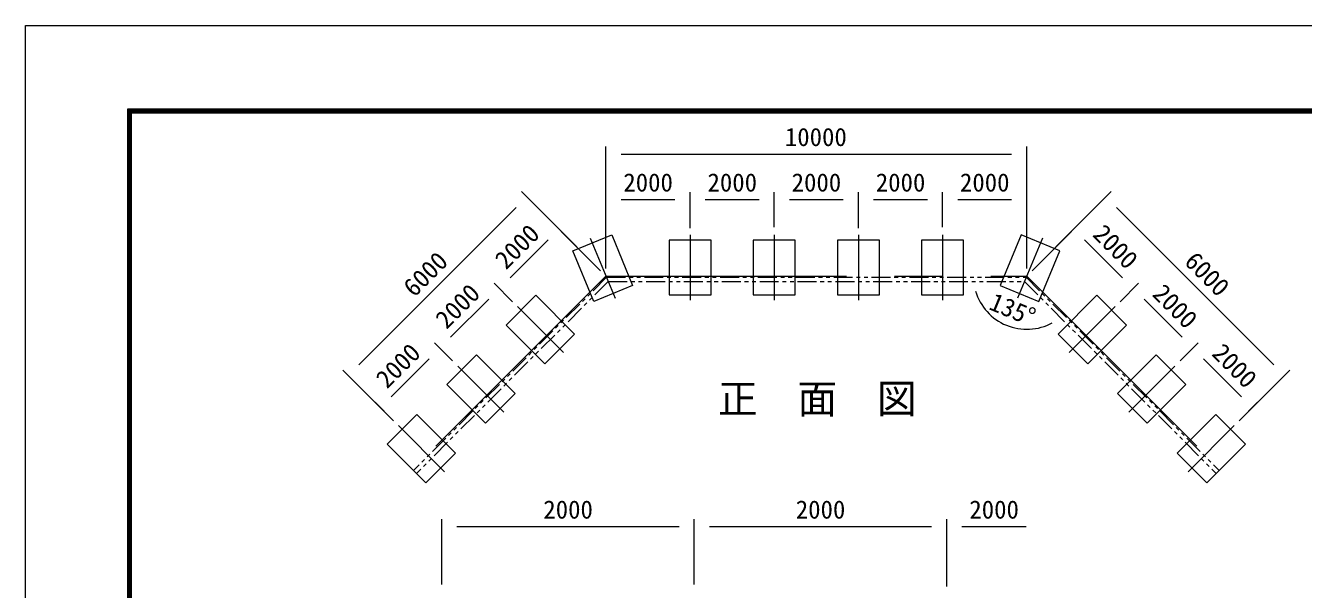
# Model space of a CAD drawing. Units: millimetres, scale not verified, with parts at other scales. Extents: x -12600 to 12600, y -8910 to 8910.
# Drawn here: x -12600 to -2476, y 4446 to 8910 of the extents above; entities that cross this region are included whole.
import ezdxf
from ezdxf.enums import TextEntityAlignment as Align

# ---------------------------------------------------------------- set-up
doc = ezdxf.new("R2010")
doc.units = ezdxf.units.MM
doc.header["$LTSCALE"] = 60
doc.linetypes.add('USER1', pattern=[50.8, 31.75, -6.35, 6.35, -6.35])
doc.linetypes.add('USER2', pattern=[5, 2.5, -0.5, 0.5, -0.5, 0.5, -0.5])
doc.layers.add('0-0_D-TTL-TXT', color=7, linetype='Continuous')
for name, color, linetype, lineweight in [('0-1_D-BMK', 2, 'USER1', 13), ('0-3_D-STR4', 7, 'Continuous', 9), ('0-5_D-BGD', 7, 'Continuous', 9), ('0-7_D-STR-DIM', 7, 'Continuous', 9), ('0-B_D-TTL', 7, 'Continuous', 9)]:
    doc.layers.add(name, color=color, linetype=linetype, lineweight=lineweight)
doc.styles.add('ＭＳ ゴシック', font='')
doc.styles.get('ＭＳ ゴシック').set_extended_font_data('MS Gothic')

msp = doc.modelspace()

# ---------------------------------------------------------------- linework, layer by layer
at = {"layer": '0-1_D-BMK'}
for p, q in [((-8126.54, 7227.88), (-7928.82, 6750.54)), ((-7335.19, 7252.68), (-7335.19, 6736.01)), ((-6668.52, 7252.68), (-6668.52, 6736.01)), ((-6001.85, 7252.68), (-6001.85, 6736.01)), ((-5335.19, 7252.68), (-5335.19, 6736.01)), ((-4543.83, 7227.88), (-4741.55, 6750.54)), ((-8001.85, 6926.85), (-9557.49, 5371.21)), ((-8703.66, 6685.84), (-8338.32, 6320.5)), ((-3966.72, 6685.84), (-4332.05, 6320.5)), ((-9175.06, 6214.44), (-8809.72, 5849.1)), ((-3495.31, 6214.44), (-3860.65, 5849.1)), ((-9646.47, 5743.03), (-9281.13, 5377.69)), ((-3023.91, 5743.03), (-3389.25, 5377.69))]:
    msp.add_line(p, q, dxfattribs=at)
msp.add_lwpolyline([(-8001.85, 6926.85), (-4668.52, 6926.85), (-3112.88, 5371.21)], dxfattribs=at)
at = {"layer": '0-3_D-STR4'}
for points in [[(-7790.79, 6852.82), (-8098.75, 6725.25), (-8264.58, 7125.6), (-7956.62, 7253.16)], [(-7501.85, 6777.68), (-7168.52, 6777.68), (-7168.52, 7211.01), (-7501.85, 7211.01)], [(-6835.19, 6777.68), (-6501.85, 6777.68), (-6501.85, 7211.01), (-6835.19, 7211.01)], [(-6168.52, 6777.68), (-5835.19, 6777.68), (-5835.19, 7211.01), (-6168.52, 7211.01)], [(-5501.85, 6777.68), (-5168.52, 6777.68), (-5168.52, 7211.01), (-5501.85, 7211.01)], [(-4879.58, 6852.82), (-4571.62, 6725.25), (-4405.79, 7125.6), (-4713.75, 7253.16)], [(-8249.93, 6467.82), (-8485.63, 6232.11), (-8792.04, 6538.53), (-8556.34, 6774.23)], [(-4420.44, 6467.82), (-4184.74, 6232.11), (-3878.33, 6538.53), (-4114.03, 6774.23)], [(-8721.33, 5996.41), (-8957.04, 5760.71), (-9263.45, 6067.12), (-9027.75, 6302.83)], [(-3949.04, 5996.41), (-3713.34, 5760.71), (-3406.92, 6067.12), (-3642.63, 6302.83)], [(-9192.74, 5525.01), (-9428.44, 5289.31), (-9734.85, 5595.72), (-9499.15, 5831.42)], [(-3477.63, 5525.01), (-3241.93, 5289.31), (-2935.52, 5595.72), (-3171.22, 5831.42)]]:
    msp.add_lwpolyline(points, close=True, dxfattribs=at)
at = {"layer": '0-5_D-BGD', "linetype": 'USER2'}
for p, q in [((-7997.71, 6916.85), (-9526.85, 5387.71)), ((-7983.9, 6883.51), (-9503.28, 5364.14))]:
    msp.add_line(p, q, dxfattribs=at)
for points in [[(-7997.71, 6916.85), (-4672.66, 6916.85), (-3143.53, 5387.71)], [(-7983.9, 6883.51), (-4686.47, 6883.51), (-3167.1, 5364.14)]]:
    msp.add_lwpolyline(points, dxfattribs=at)
at = {"layer": '0-7_D-STR-DIM'}
for p, q in [((-8001.85, 6986.85), (-8001.85, 7952.21)), ((-4668.52, 6986.85), (-4668.52, 7952.21)), ((-7881.85, 7892.21), (-4788.52, 7892.21)), ((-8044.28, 6969.27), (-8671.66, 7596.66)), ((-4626.09, 6969.27), (-3998.71, 7596.66)), ((-8001.85, 6986.85), (-8001.85, 7592.21)), ((-7881.85, 7532.21), (-7455.19, 7532.21)), ((-7335.19, 7306.01), (-7335.19, 7592.21)), ((-7335.19, 7306.01), (-7335.19, 7592.21)), ((-7215.19, 7532.21), (-6788.52, 7532.21)), ((-6668.52, 7312.68), (-6668.52, 7592.21)), ((-6668.52, 7312.68), (-6668.52, 7592.21)), ((-6548.52, 7532.21), (-6121.85, 7532.21)), ((-6001.85, 7306.01), (-6001.85, 7592.21)), ((-6001.85, 7306.01), (-6001.85, 7592.21)), ((-5881.85, 7532.21), (-5455.19, 7532.21)), ((-5335.19, 7312.68), (-5335.19, 7592.21)), ((-5335.19, 7312.68), (-5335.19, 7592.21)), ((-5215.19, 7532.21), (-4788.52, 7532.21)), ((-4668.52, 6986.85), (-4668.52, 7592.21)), ((-8714.09, 7469.38), (-9958.6, 6224.87)), ((-3956.28, 7469.38), (-2711.78, 6224.87)), ((-8044.28, 6969.27), (-8417.1, 7342.1)), ((-4626.09, 6969.27), (-4253.27, 7342.1)), ((-8459.53, 7214.82), (-8761.23, 6913.12)), ((-4210.84, 7214.82), (-3909.14, 6913.12)), ((-8741.37, 6723.55), (-8888.51, 6870.69)), ((-8741.37, 6723.55), (-8888.51, 6870.69)), ((-3929, 6723.55), (-3781.86, 6870.69)), ((-3929, 6723.55), (-3781.86, 6870.69)), ((-8930.93, 6743.41), (-9232.63, 6441.72)), ((-3739.44, 6743.41), (-3437.74, 6441.72)), ((-9217.49, 6256.86), (-9359.91, 6399.29)), ((-9217.49, 6256.86), (-9359.91, 6399.29)), ((-3452.89, 6256.86), (-3310.46, 6399.29)), ((-3452.89, 6256.86), (-3310.46, 6399.29)), ((-9684.18, 5780.74), (-10085.88, 6182.44)), ((-9402.34, 6272.01), (-9704.04, 5970.31)), ((-3268.03, 6272.01), (-2966.33, 5970.31)), ((-2986.19, 5780.74), (-2584.5, 6182.44)), ((-9684.18, 5780.74), (-9831.32, 5927.88)), ((-2986.19, 5780.74), (-2839.06, 5927.88)), ((-9302.38, 4483.54), (-9302.38, 5002.6)), ((-7302.38, 4483.54), (-7302.38, 5002.6)), ((-7302.38, 4483.54), (-7302.38, 5002.6)), ((-5302.38, 4467.73), (-5302.38, 5002.6)), ((-5302.38, 4467.73), (-5302.38, 5002.6)), ((-9182.38, 4942.6), (-7422.38, 4942.6)), ((-7182.38, 4942.6), (-5422.38, 4942.6)), ((-5182.38, 4942.6), (-4672.38, 4942.6))]:
    msp.add_line(p, q, dxfattribs=at)
msp.add_arc((-4668.52, 6926.85), 421.74, 196.3581, 298.6419, dxfattribs=at)
at = {"layer": '0-B_D-TTL', "color": 2, "lineweight": 18}
msp.add_lwpolyline([(-12600, 8910), (12600, 8910), (12600, -8910), (-12600, -8910)], close=True, dxfattribs=at)
at = {"layer": '0-B_D-TTL'}
for points in [[(-11790, 8250), (11790, 8250), (11790, -8250), (-11790, -8250)], [(-11782.5, 8242.5), (11782.5, 8242.5), (11782.5, -8242.5), (-11782.5, -8242.5)], [(-11775, 8235), (11775, 8235), (11775, -8235), (-11775, -8235)], [(-11767.5, 8227.5), (11767.5, 8227.5), (11767.5, -8227.5), (-11767.5, -8227.5)], [(-11760, 8220), (11760, 8220), (11760, -8220), (-11760, -8220)]]:
    msp.add_lwpolyline(points, close=True, dxfattribs=at)

# ---------------------------------------------------------------- texts
at = {"layer": '0-0_D-TTL-TXT', "style": 'ＭＳ ゴシック'}
msp.add_text('正\u3000面\u3000図', height=230.9, dxfattribs=at).set_placement((-7114.88, 5770.38), align=Align.BOTTOM_LEFT)
at = {"layer": '0-7_D-STR-DIM', "style": 'ＭＳ ゴシック'}
for s, p in [('10000', (-6584.64, 7912.45)), ('2000', (-7864.27, 7552.45)), ('2000', (-7197.6, 7552.45)), ('2000', (-6530.94, 7552.45)), ('2000', (-5864.27, 7552.45)), ('2000', (-5197.6, 7552.45)), ('2000', (-8498.13, 4962.84)), ('2000', (-6498.13, 4962.84)), ('2000', (-5123.13, 4962.84))]:
    msp.add_text(s, height=144.3, dxfattribs=at).set_placement(p, align=Align.BOTTOM_LEFT)
for s, rotation, p in [('2000', 45, (-8763.11, 6939.87)), ('2000', 315, (-4184.09, 7216.7)), ('6000', 45, (-9489.6, 6722.49)), ('6000', 315, (-3458.66, 7000.38)), ('2000', 45, (-9234.52, 6468.46)), ('2000', 315, (-3712.69, 6745.3)), ('135°', 337.5, (-4993.18, 6626.75)), ('2000', 45, (-9705.92, 5997.06)), ('2000', 315, (-3241.29, 6273.89))]:
    msp.add_text(s, height=144.3, rotation=rotation, dxfattribs=at).set_placement(p, align=Align.BOTTOM_LEFT)

doc.saveas('drawing.dxf')
